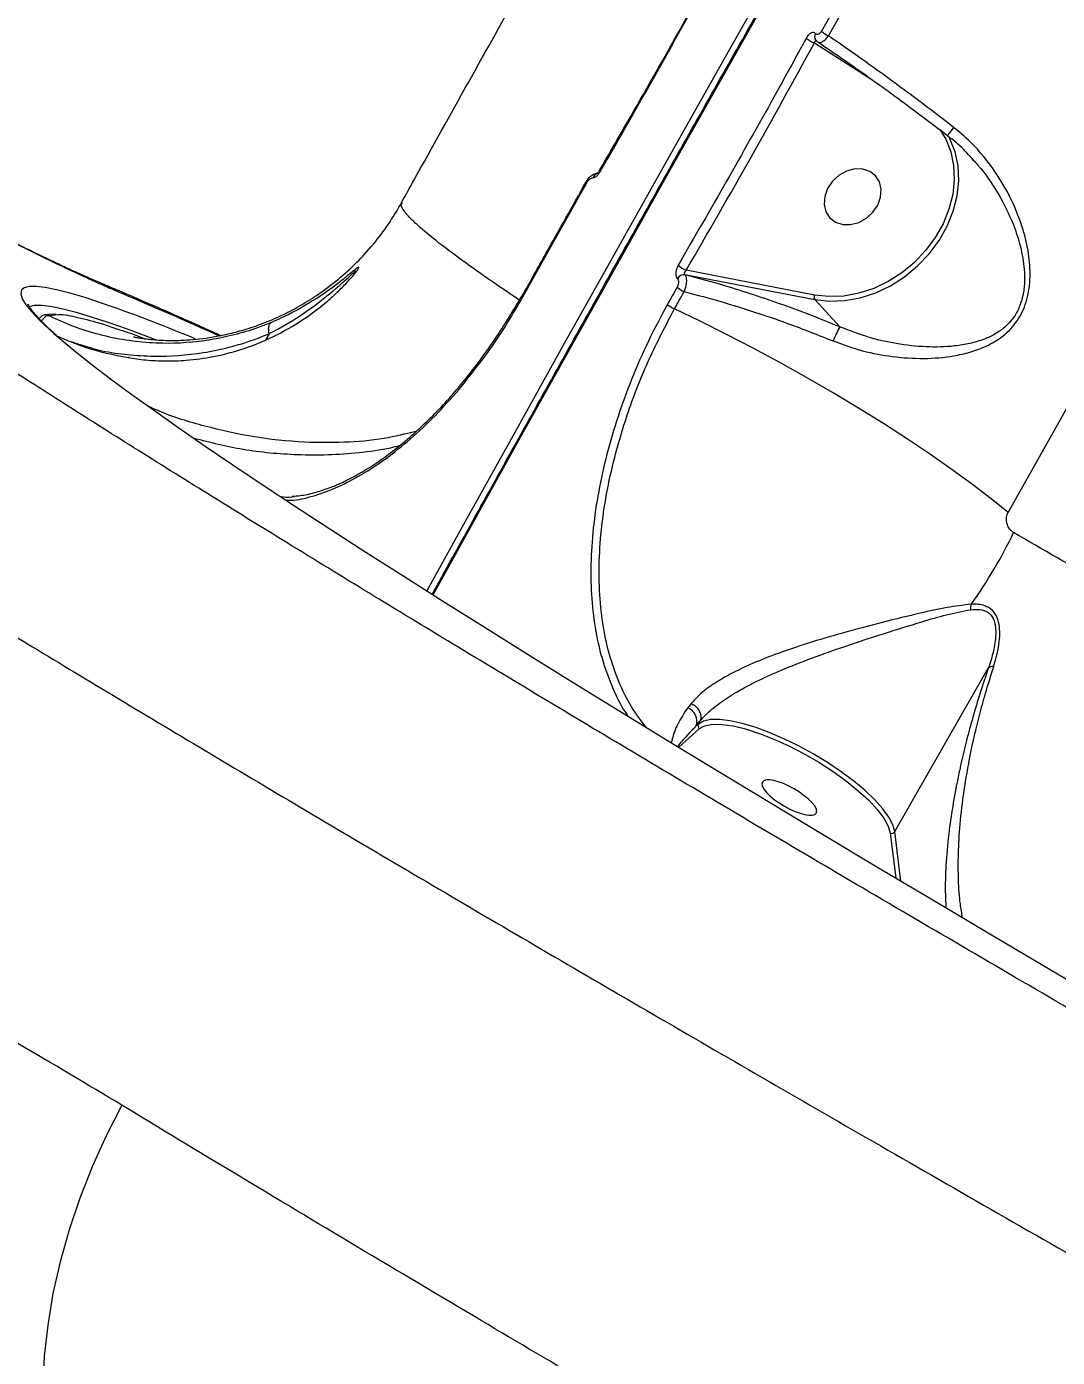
# Model space of a CAD drawing. Header units: millimetres. Extents: x -6028 to 5958, y -6064 to 4137.
# Drawn here: x 1345.4 to 1494.8, y -1799.5 to -1606.7 of the extents above; entities that cross this region are included whole.
import ezdxf

# ---------------------------------------------------------------- set-up
doc = ezdxf.new("R2010")
doc.units = ezdxf.units.MM
for name, color, linetype in [('DIKOM_ОБЪЕКТ', 7, 'Continuous'), ('DIKOM_РАЗМЕР_ЗОНА', 7, 'Continuous'), ('DIKOM_РАЗМЕР_ОБЪЕКТА', 7, 'Continuous')]:
    doc.layers.add(name, color=color, linetype=linetype)
doc.styles.add('style1', font='arial.ttf', dxfattribs={"width": 0.8})
doc.dimstyles.new('1-50', dxfattribs={"dimtxt": 300, "dimasz": 200, "dimexe": 100, "dimexo": 0, "dimgap": 100, "dimtad": 1, "dimtxsty": 'style1', "dimcen": 200, "dimclrd": 7, "dimclre": 7, "dimclrt": 7, "dimadec": 1, "dimazin": 2, "dimtfac": 1, "dimtmove": 0, "dimatfit": 2, "dimfxl": 0, "dimlwd": 25, "dimlwe": 18, "dimarcsym": 0})

# ---------------------------------------------------------------- blocks, each defined once
blk = doc.blocks.new('*D9')
at = {"layer": 'Defpoints', "color": 0, "transparency": 16777216}
for p in [(-6027.56, 1459.58), (4556.58, 1382.7), (4556.58, -5964.37)]:
    blk.add_point(p, dxfattribs=at)
at = {"layer": 'DIKOM_РАЗМЕР_ЗОНА', "color": 7, "lineweight": 18, "transparency": 16777216}
for p, q in [((-6027.56, 1459.58), (-6027.56, -6064.37)), ((4556.58, 1382.7), (4556.58, -6064.37))]:
    blk.add_line(p, q, dxfattribs=at)
at = {"layer": 'DIKOM_РАЗМЕР_ЗОНА', "color": 7, "lineweight": 25, "transparency": 16777216}
blk.add_line((-5827.56, -5964.37), (4356.58, -5964.37), dxfattribs=at)
at = {"layer": 'DIKOM_РАЗМЕР_ЗОНА', "color": 7, "transparency": 16777216}
for points in [[(-5827.56, -5931.03), (-5827.56, -5997.7), (-6027.56, -5964.37)], [(4356.58, -5931.03), (4356.58, -5997.7), (4556.58, -5964.37)]]:
    blk.add_solid(points, dxfattribs=at)
at = {"layer": 'DIKOM_РАЗМЕР_ЗОНА', "color": 7, "transparency": 16777216, "insert": (157.08, -5711.2), "char_height": 300, "attachment_point": 5, "style": 'style1'}
blk.add_mtext('10600', dxfattribs=at)
blk = doc.blocks.new('*D11')
at = {"layer": 'Defpoints', "color": 0, "transparency": 16777216}
for p in [(259.43, 2965.58), (1920.55, -3002.33), (4022.59, -3002.33)]:
    blk.add_point(p, dxfattribs=at)
at = {"layer": 'DIKOM_РАЗМЕР_ОБЪЕКТА', "color": 7, "lineweight": 18, "transparency": 16777216}
for p, q in [((259.43, 2965.58), (4122.59, 2965.58)), ((1920.55, -3002.33), (4122.59, -3002.33))]:
    blk.add_line(p, q, dxfattribs=at)
at = {"layer": 'DIKOM_РАЗМЕР_ОБЪЕКТА', "color": 7, "lineweight": 25, "transparency": 16777216}
blk.add_line((4022.59, 2765.58), (4022.59, -2802.33), dxfattribs=at)
at = {"layer": 'DIKOM_РАЗМЕР_ОБЪЕКТА', "color": 7, "transparency": 16777216}
for points in [[(3989.25, 2765.58), (4055.92, 2765.58), (4022.59, 2965.58)], [(3989.25, -2802.33), (4055.92, -2802.33), (4022.59, -3002.33)]]:
    blk.add_solid(points, dxfattribs=at)
at = {"layer": 'DIKOM_РАЗМЕР_ОБЪЕКТА', "color": 7, "transparency": 16777216, "insert": (3769.41, -24.42), "char_height": 300, "attachment_point": 5, "rotation": 90, "style": 'style1'}
blk.add_mtext('6000', dxfattribs=at)
blk = doc.blocks.new('*D12')
at = {"layer": 'Defpoints', "color": 0, "transparency": 16777216}
for p in [(3056.58, 1987.9), (-4027.97, 676.5), (3056.58, -3714.77)]:
    blk.add_point(p, dxfattribs=at)
at = {"layer": 'DIKOM_РАЗМЕР_ОБЪЕКТА', "color": 7, "lineweight": 18, "transparency": 16777216}
for p, q in [((3056.58, 1987.9), (3056.58, -3814.77)), ((-4027.97, 676.5), (-4027.97, -3814.77))]:
    blk.add_line(p, q, dxfattribs=at)
at = {"layer": 'DIKOM_РАЗМЕР_ОБЪЕКТА', "color": 7, "lineweight": 25, "transparency": 16777216}
blk.add_line((-3827.97, -3714.77), (2856.58, -3714.77), dxfattribs=at)
at = {"layer": 'DIKOM_РАЗМЕР_ОБЪЕКТА', "color": 7, "transparency": 16777216}
for points in [[(-3827.97, -3681.44), (-3827.97, -3748.11), (-4027.97, -3714.77)], [(2856.58, -3681.44), (2856.58, -3748.11), (3056.58, -3714.77)]]:
    blk.add_solid(points, dxfattribs=at)
at = {"layer": 'DIKOM_РАЗМЕР_ОБЪЕКТА', "color": 7, "transparency": 16777216, "insert": (20, -3461.6), "char_height": 300, "attachment_point": 5, "style": 'style1'}
blk.add_mtext('7100', dxfattribs=at)

msp = doc.modelspace()

# ---------------------------------------------------------------- linework, layer by layer
at = {"layer": 'DIKOM_ОБЪЕКТ', "color": 7, "linetype": 'Continuous', "lineweight": 15}
for p, q in [((1459.756, -1607.743), (1459.745, -1607.731)), ((1459.58, -1609.075), (1468.052, -1614.464)), ((1459.808, -1608.704), (1459.792, -1608.688)), ((1478.893, -1622.504), (1478.879, -1622.512)), ((1482.288, -1625.697), (1482.603, -1626.038)), ((1428.427, -1627.622), (1428.429, -1627.618)), ((1399.891, -1632.243), (1399.898, -1632.235)), ((1459.618, -1645.596), (1441.003, -1642.012)), ((1439.732, -1643.215), (1439.743, -1643.227)), ((1440.836, -1642.633), (1459.641, -1646.253)), ((1440.848, -1642.645), (1440.836, -1642.633)), ((1463.271, -1650.203), (1459.641, -1646.253)), ((1348.608, -1648.555), (1350.041, -1648.432)), ((1361.254, -1651.395), (1362.552, -1651.916)), ((1380.565, -1651.199), (1380.107, -1652.031)), ((1360.246, -1654.542), (1360.283, -1654.548)), ((1471.249, -1723.327), (1484.784, -1699.658)), ((1441.741, -1704.759), (1441.223, -1705.405)), ((1442.454, -1708.014), (1442.992, -1707.347)), ((1442.769, -1707.736), (1442.454, -1708.014)), ((1442.769, -1707.736), (1442.992, -1707.347)), ((1442.992, -1707.347), (1442.993, -1707.343)), ((1439.921, -1711.091), (1442.956, -1708.41)), ((1442.956, -1708.41), (1443.45, -1708.101)), ((1470.283, -1722.538), (1470.572, -1723.528)), ((1472.127, -1730.492), (1471.249, -1723.327)), ((1470.572, -1723.528), (1471.371, -1730.041))]:
    msp.add_line(p, q, dxfattribs=at)
at = {"layer": 'DIKOM_ОБЪЕКТ', "color": 7, "linetype": 'Continuous', "lineweight": 15, "flags": 128}
for points in [[(1540.174, -1449.865), (1533.751, -1460.638), (1527.247, -1471.597), (1520.668, -1482.734), (1514.017, -1494.041), (1507.3, -1505.511), (1500.519, -1517.137), (1493.68, -1528.91), (1486.788, -1540.824), (1479.846, -1552.871), (1472.86, -1565.041), (1465.833, -1577.329), (1458.771, -1589.725), (1451.678, -1602.221), (1444.559, -1614.809), (1437.418, -1627.482), (1430.261, -1640.229), (1423.091, -1653.045), (1415.913, -1665.919), (1408.733, -1678.843), (1403.412, -1688.452)], [(1404.344, -1689.042), (1409.621, -1679.513), (1416.78, -1666.628), (1423.935, -1653.792), (1431.084, -1641.015), (1438.22, -1628.306), (1445.339, -1615.672), (1452.437, -1603.121), (1459.508, -1590.663), (1466.549, -1578.304), (1473.554, -1566.054), (1480.52, -1553.919), (1487.441, -1541.909), (1494.313, -1530.031), (1501.131, -1518.293), (1507.891, -1506.702), (1514.588, -1495.267), (1521.219, -1483.994), (1527.779, -1472.891), (1534.263, -1461.965), (1540.667, -1451.223)], [(1487.647, -1677.115), (1494.362, -1665.157), (1501.061, -1653.269), (1507.74, -1641.461), (1514.394, -1629.738), (1521.02, -1618.108), (1527.613, -1606.58), (1534.168, -1595.16), (1540.681, -1583.856), (1547.149, -1572.675), (1553.567, -1561.624), (1559.931, -1550.711)], [(1491.275, -1553.751), (1487.485, -1560.328), (1483.682, -1566.943), (1479.865, -1573.596), (1476.036, -1580.284), (1472.196, -1587.007), (1468.344, -1593.763), (1464.483, -1600.551), (1460.613, -1607.369)], [(1461.619, -1608.037), (1465.487, -1601.224), (1469.345, -1594.441), (1473.194, -1587.69), (1477.031, -1580.971), (1480.858, -1574.288), (1484.671, -1567.64), (1488.472, -1561.029), (1492.259, -1554.457)], [(1459.808, -1608.704), (1459.825, -1608.721), (1459.933, -1608.807)], [(1477.775, -1621.596), (1478.618, -1623.005), (1479.343, -1624.84), (1479.758, -1626.817), (1479.853, -1628.894), (1479.625, -1631.025), (1479.081, -1633.163), (1478.232, -1635.262), (1477.097, -1637.276), (1475.699, -1639.16), (1474.071, -1640.873), (1472.247, -1642.379), (1470.268, -1643.643), (1468.176, -1644.638), (1466.018, -1645.344), (1463.841, -1645.743), (1461.692, -1645.827), (1459.618, -1645.596)], [(1459.641, -1646.253), (1461.78, -1646.493), (1463.996, -1646.405), (1466.242, -1645.994), (1468.467, -1645.266), (1470.624, -1644.24), (1472.665, -1642.936), (1474.546, -1641.384), (1476.225, -1639.616), (1477.666, -1637.674), (1478.837, -1635.597), (1479.713, -1633.433), (1480.274, -1631.228), (1480.508, -1629.03), (1480.41, -1626.888), (1479.983, -1624.849), (1479.235, -1622.956), (1479.096, -1622.689)], [(1461.503, -1630.161), (1461.09, -1631.306), (1461.006, -1632.455), (1461.255, -1633.516), (1461.819, -1634.401), (1462.652, -1635.041), (1463.686, -1635.382), (1464.838, -1635.397), (1466.014, -1635.086), (1467.118, -1634.472), (1468.062, -1633.606), (1468.769, -1632.559), (1469.182, -1631.414), (1469.267, -1630.265), (1469.017, -1629.204), (1468.453, -1628.319), (1467.62, -1627.679), (1466.586, -1627.338), (1465.434, -1627.323), (1464.259, -1627.635), (1463.154, -1628.248), (1462.21, -1629.114), (1461.503, -1630.161)], [(1417.296, -1645.935), (1418.453, -1643.865), (1419.61, -1641.796), (1420.766, -1639.729), (1421.922, -1637.663), (1423.078, -1635.599), (1424.234, -1633.537), (1425.389, -1631.477), (1426.544, -1629.418)], [(1357.827, -1647.282), (1356.448, -1646.804), (1353.913, -1645.973), (1351.679, -1645.311), (1349.748, -1644.818), (1348.121, -1644.495), (1346.8, -1644.343), (1345.786, -1644.361), (1345.079, -1644.549), (1344.68, -1644.907)], [(1355.831, -1643.694), (1355.934, -1643.737), (1358.696, -1645.106)], [(1344.68, -1644.907), (1344.59, -1645.435), (1344.809, -1646.133), (1345.336, -1646.999), (1346.17, -1648.034), (1347.313, -1649.236), (1348.761, -1650.604), (1349.382, -1651.159)], [(1439.694, -1644.458), (1439.519, -1644.771), (1439.344, -1645.083), (1439.169, -1645.396), (1438.993, -1645.709), (1438.818, -1646.021), (1438.643, -1646.334), (1438.467, -1646.647), (1438.292, -1646.96)], [(1439.314, -1647.599), (1439.489, -1647.286), (1439.665, -1646.974), (1439.84, -1646.661), (1440.015, -1646.349), (1440.19, -1646.036), (1440.365, -1645.724), (1440.541, -1645.412), (1440.716, -1645.099)], [(1345.744, -1647.335), (1345.865, -1647.265), (1346.569, -1647.078), (1347.578, -1647.061), (1348.893, -1647.212), (1350.512, -1647.534), (1352.434, -1648.024), (1354.658, -1648.683), (1357.181, -1649.51), (1360.001, -1650.505), (1363.116, -1651.666), (1364.077, -1652.035)], [(1487.647, -1677.115), (1485.196, -1675.127), (1482.492, -1673.053), (1479.554, -1670.909), (1476.406, -1668.711), (1473.073, -1666.478), (1469.58, -1664.225), (1465.955, -1661.971), (1462.225, -1659.734), (1458.42, -1657.53), (1454.57, -1655.377), (1450.705, -1653.291), (1446.853, -1651.289), (1443.047, -1649.387), (1439.314, -1647.599)], [(1349.382, -1651.159), (1350.515, -1652.137), (1352.572, -1653.834), (1354.931, -1655.694), (1357.591, -1657.714), (1360.548, -1659.894), (1363.8, -1662.231), (1367.345, -1664.724), (1371.18, -1667.369), (1375.302, -1670.167), (1379.706, -1673.113), (1384.39, -1676.205), (1389.349, -1679.442), (1394.58, -1682.819), (1400.078, -1686.335), (1405.838, -1689.986), (1411.856, -1693.77), (1418.127, -1697.683), (1424.645, -1701.722), (1431.406, -1705.884), (1438.403, -1710.165), (1445.63, -1714.562), (1453.083, -1719.07), (1460.753, -1723.687), (1468.636, -1728.408), (1476.725, -1733.23), (1485.012, -1738.149), (1493.491, -1743.159), (1502.155, -1748.258)], [(1471.249, -1723.327), (1470.969, -1722.348), (1470.38, -1721.24), (1469.495, -1720.025), (1468.333, -1718.731), (1466.92, -1717.386), (1465.285, -1716.018), (1463.465, -1714.658), (1461.499, -1713.334), (1459.43, -1712.077), (1457.301, -1710.912), (1455.161, -1709.865), (1453.055, -1708.959), (1451.028, -1708.213), (1449.125, -1707.644), (1447.387, -1707.265), (1445.852, -1707.082), (1444.553, -1707.101), (1443.518, -1707.32), (1442.769, -1707.736)], [(1443.45, -1708.101), (1443.73, -1707.99), (1444.813, -1707.783), (1446.178, -1707.792), (1447.793, -1708.019), (1449.617, -1708.457), (1451.608, -1709.096), (1453.716, -1709.92), (1455.892, -1710.91), (1458.083, -1712.041), (1460.235, -1713.287), (1462.296, -1714.617), (1464.218, -1715.999), (1465.953, -1717.399), (1467.459, -1718.785), (1468.701, -1720.122), (1469.648, -1721.378), (1470.276, -1722.522), (1470.283, -1722.538)], [(1359.251, -1762.965), (1356.981, -1767.381), (1354.94, -1771.879), (1353.138, -1776.438), (1351.584, -1781.033), (1350.286, -1785.642), (1349.251, -1790.241), (1348.485, -1794.808), (1347.99, -1799.318), (1347.769, -1803.75), (1347.824, -1808.08), (1348.155, -1812.288), (1348.759, -1816.351), (1349.633, -1820.249), (1350.774, -1823.962), (1352.175, -1827.472), (1353.829, -1830.762), (1355.728, -1833.813), (1357.862, -1836.611), (1360.221, -1839.141), (1362.792, -1841.391), (1365.563, -1843.35), (1366.179, -1843.73)]]:
    msp.add_lwpolyline(points, dxfattribs=at)
at = {"layer": 'DIKOM_ОБЪЕКТ', "color": 7, "linetype": 'Continuous', "lineweight": 15}
for centre, radius, start, end in [((1460.411, -1608.176), 0.801, 146.24393, 221.17586), ((1460.425, -1608.189), 0.804, 146.33507, 219.85088), ((1462.818, -1605.137), 3.138, 225.35059, 247.53995), ((1460.799, -1605.717), 3.572, 227.99589, 250.03779), ((1492.294, -1631.349), 16.064, 141.272, 146.62592), ((1428.404, -1628.802), 0.898, 105.2872, 165.77016), ((1428.61, -1627.636), 0.183, 175.43551, 234.00559), ((1426.631, -1629.276), 0.166, 177.13902, 238.63191), ((1442.497, -1638.389), 3.919, 227.49637, 247.59051), ((1440.719, -1643.75), 1.123, 83.99792, 151.55051), ((1440.73, -1643.762), 1.123, 83.98716, 151.56451), ((1417.375, -1645.788), 0.167, 183.85591, 241.88377), ((1442.535, -1641.066), 4.425, 230.05627, 245.71898), ((1460.262, -1645.902), 0.713, 154.53685, 209.51416), ((1269.304, -1894.398), 262.493, 67.47907, 70.29119), ((1441.191, -1643.458), 4.547, 230.37606, 245.61318), ((1348.186, -1649.46), 0.998, 65.03592, 108.97385), ((1474.852, -1656.907), 13.382, 149.93357, 159.6205), ((1408.3, -1659.191), 0.269, 141.02904, 207.46487), ((1427.33, -1650.785), 67.75, 324.22713, 334.45022), ((1485.071, -1691.184), 2.884, 164.02549, 179.90973), ((1440.52, -1707.332), 2.051, 340.58347, 69.93749), ((1443.216, -1707.975), 0.507, 151.82219, 239.14552), ((1470.8, -1723.056), 0.524, 244.23496, 328.85932)]:
    msp.add_arc(centre, radius, start, end, dxfattribs=at)
at = {"layer": 'DIKOM_ОБЪЕКТ', "color": 7, "linetype": 'Continuous', "lineweight": 15, "extrusion": (0, 0, -1)}
msp.add_ellipse((1455.951, -1718.391), major_axis=(-3.903, 2.24), ratio=0.3179588, dxfattribs=at)
at = {"layer": 'DIKOM_ОБЪЕКТ', "color": 7, "linetype": 'Continuous', "lineweight": 15}
for points, knots in [([(1404.21, -1688.943), (1404.522, -1688.38), (1407.009, -1683.876), (1411.678, -1675.461), (1418.212, -1663.707), (1424.743, -1651.999), (1431.268, -1640.34), (1437.783, -1628.738), (1444.283, -1617.198), (1450.767, -1605.726), (1457.229, -1594.329), (1463.667, -1583.014), (1470.077, -1571.786), (1476.456, -1560.651), (1482.799, -1549.616), (1489.105, -1538.686), (1495.369, -1527.868), (1501.587, -1517.167), (1507.757, -1506.589), (1513.875, -1496.14), (1519.938, -1485.826), (1525.943, -1475.651), (1531.884, -1465.625), (1536.789, -1457.381), (1539.703, -1452.503), (1540.677, -1450.871)], [0, 0, 0, 0, 0.0066056, 0.0528047, 0.09900329, 0.14520194, 0.1914008, 0.23759951, 0.28379866, 0.32999735, 0.37619662, 0.42239586, 0.46859516, 0.51479453, 0.56099398, 0.60719351, 0.6533932, 0.69959331, 0.74579331, 0.7919936, 0.83819403, 0.88439479, 0.93059599, 0.9767973, 1, 1, 1, 1]), ([(1399.772, -1632.177), (1400.381, -1631.079), (1403.606, -1625.273), (1409.446, -1614.796), (1417.29, -1600.753), (1425.128, -1586.761), (1432.959, -1572.821), (1440.779, -1558.938), (1448.587, -1545.116), (1456.378, -1531.366), (1462.829, -1520.007), (1466.673, -1513.264), (1467.934, -1511.051)], [0, 0, 0, 0, 0.0266923, 0.1412329, 0.2557963, 0.3703872, 0.4850091, 0.5996682, 0.7143672, 0.8291111, 0.9439055, 1, 1, 1, 1]), ([(1428.403, -1627.607), (1430.865, -1623.355), (1436.563, -1613.514), (1442.778, -1602.426), (1446.475, -1595.572), (1447.119, -1594.378)], [0, 0, 0, 0, 0.3858447, 0.8929936, 1, 1, 1, 1]), ([(1428.502, -1627.784), (1428.829, -1627.22), (1430.466, -1624.399), (1436.817, -1613.368), (1442.644, -1602.823), (1447.213, -1594.556)], [0, 0, 0, 0, 0.051224, 0.2561279, 1, 1, 1, 1]), ([(1459.745, -1607.731), (1459.697, -1607.69), (1459.575, -1607.584), (1459.317, -1607.549), (1458.995, -1607.672), (1458.671, -1607.95), (1458.496, -1608.231), (1458.409, -1608.371)], [0, 0, 0, 0, 0.13428829, 0.34696295, 0.56325988, 0.78172244, 1, 1, 1, 1]), ([(1460.613, -1607.369), (1460.612, -1607.371), (1460.559, -1607.464), (1460.438, -1607.632), (1460.259, -1607.78), (1460.078, -1607.857), (1459.904, -1607.862), (1459.804, -1607.782), (1459.756, -1607.743)], [0, 0, 0, 0, 0.0043158, 0.2198141, 0.4355412, 0.5682343, 0.7938246, 1, 1, 1, 1]), ([(1458.409, -1608.371), (1458.098, -1608.942), (1456.544, -1611.796), (1450.491, -1622.817), (1444.519, -1633.178), (1439.849, -1641.278)], [0, 0, 0, 0, 0.05170849, 0.25855271, 1, 1, 1, 1]), ([(1441.003, -1642.012), (1444.167, -1636.55), (1450.497, -1625.625), (1456.552, -1614.592), (1459.58, -1609.075)], [0, 0, 0, 0, 0.4999197, 1, 1, 1, 1]), ([(1459.58, -1609.075), (1459.594, -1609.019), (1459.623, -1608.909), (1459.696, -1608.793), (1459.78, -1608.738), (1459.847, -1608.738), (1459.88, -1608.763), (1459.885, -1608.767)], [0, 0, 0, 0, 0.2548025, 0.50158181, 0.73573477, 0.95913607, 1, 1, 1, 1]), ([(1459.933, -1608.807), (1460.014, -1608.873), (1460.183, -1609.012), (1460.508, -1608.986), (1460.863, -1608.826), (1461.236, -1608.541), (1461.491, -1608.205), (1461.619, -1608.037)], [0, 0, 0, 0, 0.2044261, 0.4300944, 0.5634158, 0.7802816, 1, 1, 1, 1]), ([(1459.933, -1608.807), (1461.518, -1609.889), (1464.22, -1611.735), (1468.168, -1614.538), (1471.7, -1617.099), (1475.289, -1619.758), (1477.691, -1621.588), (1478.893, -1622.504)], [0, 0, 0, 0, 0.2590568, 0.4416246, 0.6241955, 0.812099, 1, 1, 1, 1]), ([(1479.762, -1621.299), (1478.643, -1620.438), (1476.405, -1618.716), (1472.998, -1616.163), (1469.578, -1613.65), (1466.264, -1611.271), (1463.615, -1609.411), (1462.117, -1608.379), (1461.619, -1608.037)], [0, 0, 0, 0, 0.1827944, 0.3655931, 0.5537449, 0.7419008, 0.9141843, 1, 1, 1, 1]), ([(1462.308, -1652.247), (1463.724, -1652.76), (1466.557, -1653.786), (1470.99, -1654.59), (1475.431, -1654.882), (1479.174, -1654.573), (1482.142, -1653.915), (1484.23, -1653.16), (1486.044, -1652.189), (1487.815, -1650.846), (1489.491, -1648.789), (1490.477, -1646.216), (1490.836, -1643.838), (1490.871, -1641.274), (1490.456, -1638.24), (1489.313, -1634.294), (1487.365, -1630.019), (1484.788, -1626.233), (1482.203, -1623.335), (1480.576, -1621.977), (1479.762, -1621.299)], [0, 0, 0, 0, 0.07277579, 0.14562387, 0.22208446, 0.29851527, 0.34092637, 0.38329232, 0.41648265, 0.44961035, 0.49864266, 0.54778959, 0.58084585, 0.61396453, 0.67108184, 0.7283178, 0.81320413, 0.89807684, 0.9490472, 1, 1, 1, 1]), ([(1482.605, -1626.037), (1482.307, -1625.689), (1481.373, -1624.6), (1480.113, -1623.421), (1479.091, -1622.692), (1478.867, -1622.531)], [0, 0, 0, 0, 0.2679846, 0.8390322, 1, 1, 1, 1]), ([(1317.879, -1624.735), (1318.811, -1625.228), (1321.097, -1626.439), (1324.613, -1628.283), (1328.418, -1630.265), (1332.063, -1632.146), (1335.529, -1633.919), (1338.793, -1635.571), (1341.833, -1637.091), (1344.644, -1638.479), (1347.226, -1639.734), (1349.569, -1640.854), (1351.652, -1641.829), (1353.439, -1642.645), (1354.852, -1643.271), (1355.534, -1643.561), (1355.834, -1643.689)], [0, 0, 0, 0, 0.0532318, 0.1306327, 0.2078561, 0.2847439, 0.3611321, 0.436863, 0.5117799, 0.5856084, 0.6592923, 0.7326242, 0.8052068, 0.8764908, 0.9457388, 1, 1, 1, 1]), ([(1318.319, -1625.005), (1320.119, -1625.956), (1323.719, -1627.857), (1328.924, -1630.57), (1333.942, -1633.158), (1338.672, -1635.563), (1343.041, -1637.753), (1347.072, -1639.738), (1350.765, -1641.517), (1353.924, -1642.996), (1356.592, -1644.205), (1357.994, -1644.805), (1358.696, -1645.106)], [0, 0, 0, 0, 0.101028, 0.2020577, 0.3060207, 0.409983, 0.5110129, 0.6120442, 0.7160082, 0.8199732, 0.9097409, 1, 1, 1, 1]), ([(1482.603, -1626.038), (1482.83, -1626.279), (1484.206, -1627.741), (1486.28, -1630.839), (1488.289, -1634.829), (1489.507, -1638.562), (1490.016, -1641.378), (1490.076, -1643.781), (1489.823, -1645.959), (1488.962, -1648.327), (1487.414, -1650.146), (1485.773, -1651.282), (1484.073, -1652.077), (1482.104, -1652.656), (1479.304, -1653.107), (1475.758, -1653.192), (1471.563, -1652.724), (1467.345, -1651.79), (1464.639, -1650.736), (1463.271, -1650.203)], [0, 0, 0, 0, 0.0184622, 0.1118789, 0.2077397, 0.2697396, 0.3329441, 0.3675832, 0.4030776, 0.4537927, 0.5044332, 0.5391165, 0.5748093, 0.6207639, 0.6673926, 0.751524, 0.8374983, 0.9178236, 1, 1, 1, 1]), ([(2142.301, -2080.293), (2143.248, -2081.201), (2145.144, -2083.018), (2146.564, -2084.9), (2147.096, -2086.229), (2146.842, -2087.057), (2145.854, -2087.48), (2144.102, -2087.49), (2141.555, -2087.067), (2138.201, -2086.204), (2134.073, -2084.907), (2129.227, -2083.196), (2123.693, -2081.085), (2117.505, -2078.595), (2110.626, -2075.709), (2102.991, -2072.401), (2094.585, -2068.659), (2085.402, -2064.478), (2075.544, -2059.905), (2065.135, -2054.996), (2054.209, -2049.772), (2042.809, -2044.255), (2030.848, -2038.403), (2018.228, -2032.168), (2004.945, -2025.547), (1991.006, -2018.54), (1976.568, -2011.226), (1961.791, -2003.687), (1946.709, -1995.941), (1931.36, -1988.01), (1915.639, -1979.84), (1899.423, -1971.367), (1882.719, -1962.592), (1865.548, -1953.524), (1848.103, -1944.267), (1829.699, -1934.454), (1810.332, -1924.075), (1790.017, -1913.134), (1769.383, -1901.966), (1748.474, -1890.593), (1727.338, -1879.041), (1707.26, -1868.013), (1688.286, -1857.545), (1670.438, -1847.658), (1652.669, -1837.775), (1634.843, -1827.819), (1616.992, -1817.806), (1599.146, -1807.754), (1581.514, -1797.778), (1564.296, -1787.992), (1547.513, -1778.409), (1531.176, -1769.039), (1515.158, -1759.806), (1499.338, -1750.644), (1483.756, -1741.571), (1468.445, -1732.607), (1453.585, -1723.855), (1439.336, -1715.411), (1425.708, -1707.283), (1412.702, -1699.472), (1400.219, -1691.919), (1388.168, -1684.571), (1376.591, -1677.448), (1365.522, -1670.57), (1355.092, -1664.019), (1345.418, -1657.868), (1336.498, -1652.118), (1328.317, -1646.763), (1320.81, -1641.76), (1313.907, -1637.065), (1307.721, -1632.739), (1303.406, -1629.655), (1301.42, -1628.159), (1301.007, -1627.848)], [0, 0, 0, 0, 0.0167041, 0.033448, 0.0472268, 0.0610172, 0.0748073, 0.0885855, 0.1027641, 0.1169558, 0.1311477, 0.1453265, 0.1591061, 0.1728976, 0.1866891, 0.2004686, 0.2146497, 0.2288439, 0.2430381, 0.2572193, 0.2709768, 0.2847464, 0.2985158, 0.3122735, 0.3264292, 0.3405979, 0.3547665, 0.3689223, 0.3827035, 0.3964967, 0.4102899, 0.4240712, 0.4382529, 0.4524475, 0.466642, 0.4808237, 0.4967434, 0.5126724, 0.5285921, 0.5448556, 0.5611289, 0.5773923, 0.5911545, 0.6049287, 0.6187029, 0.6324652, 0.6466273, 0.6608025, 0.6749777, 0.68914, 0.7029021, 0.7166759, 0.7304499, 0.7442119, 0.7583725, 0.7725462, 0.7867198, 0.8008805, 0.8146604, 0.8284523, 0.8422441, 0.8560241, 0.8702042, 0.8843972, 0.8985903, 0.9127703, 0.9265483, 0.9403383, 0.9541283, 0.9679064, 0.982086, 0.9962785, 1, 1, 1, 1]), ([(1426.469, -1629.273), (1426.498, -1629.219), (1426.667, -1628.898), (1427.068, -1628.426), (1427.659, -1628.042), (1428.134, -1627.881), (1428.364, -1627.929), (1428.394, -1627.936)], [0, 0, 0, 0, 0.0675856, 0.4082985, 0.7086795, 0.962071, 1, 1, 1, 1]), ([(1426.544, -1629.418), (1426.632, -1629.278), (1426.809, -1628.998), (1427.125, -1628.712), (1427.371, -1628.593), (1427.499, -1628.584), (1427.534, -1628.581)], [0, 0, 0, 0, 0.2968547, 0.5940296, 0.8895045, 1, 1, 1, 1]), ([(1427.534, -1628.581), (1427.56, -1628.58), (1427.679, -1628.574), (1427.915, -1628.471), (1428.232, -1628.197), (1428.412, -1627.922), (1428.502, -1627.784)], [0, 0, 0, 0, 0.08556654, 0.38934999, 0.69477977, 1, 1, 1, 1]), ([(1428.161, -1627.947), (1428.162, -1627.947), (1428.163, -1627.947), (1428.232, -1627.89), (1428.325, -1627.783), (1428.394, -1627.674), (1428.43, -1627.616)], [0, 0, 0, 0, 0.1922809, 0.4433327, 0.7079223, 1, 1, 1, 1]), ([(1417.208, -1645.799), (1418.369, -1643.722), (1421.457, -1638.198), (1424.54, -1632.7), (1426.464, -1629.268)], [0, 0, 0, 0, 0.3758612, 1, 1, 1, 1]), ([(1360.902, -1651.633), (1360.922, -1651.638), (1360.962, -1651.648), (1361.32, -1651.724), (1361.868, -1651.821), (1362.672, -1651.94), (1363.685, -1652.051), (1364.873, -1652.136), (1366.24, -1652.178), (1367.784, -1652.158), (1369.507, -1652.055), (1371.41, -1651.844), (1373.488, -1651.497), (1375.733, -1650.985), (1378.123, -1650.277), (1380.631, -1649.344), (1383.219, -1648.165), (1385.835, -1646.725), (1388.427, -1645.021), (1391.034, -1642.987), (1393.586, -1640.615), (1395.993, -1637.908), (1398.098, -1635.099), (1399.251, -1633.116), (1399.798, -1632.175)], [0, 0, 0, 0, 0.0681735, 0.1324221, 0.1856739, 0.240736, 0.2897397, 0.3353558, 0.3782695, 0.4191581, 0.4586704, 0.497411, 0.5359222, 0.5745206, 0.6135616, 0.653276, 0.6937364, 0.734876, 0.7765544, 0.8186126, 0.8655337, 0.9122137, 0.958351, 1, 1, 1, 1]), ([(1416.82, -1646.305), (1416.273, -1645.942), (1413.918, -1644.377), (1410.535, -1642.018), (1406.649, -1639.207), (1403.614, -1636.834), (1401.374, -1634.871), (1400.072, -1633.409), (1399.549, -1632.516), (1399.815, -1632.304), (1399.891, -1632.243)], [0, 0, 0, 0, 0.0439436, 0.1893118, 0.3345063, 0.4856545, 0.6369995, 0.7883441, 0.9394917, 1, 1, 1, 1]), ([(1360.129, -1654.664), (1360.98, -1654.786), (1362.752, -1655.042), (1365.602, -1655.176), (1368.907, -1655.067), (1372.563, -1654.567), (1376.837, -1653.473), (1381.251, -1651.697), (1385.484, -1649.255), (1388.541, -1646.93), (1390.662, -1645.003), (1392.068, -1643.565), (1393.023, -1642.467), (1393.247, -1642.132), (1393.283, -1642.079)], [0, 0, 0, 0, 0.0626129, 0.1304831, 0.2000943, 0.2945643, 0.3919895, 0.5230167, 0.6578913, 0.7853437, 0.8506394, 0.915856, 0.9865504, 1, 1, 1, 1]), ([(1380.568, -1651.188), (1380.569, -1651.187), (1381, -1650.972), (1383.04, -1649.894), (1386.469, -1647.74), (1389.59, -1645.247), (1391.546, -1643.505), (1392.544, -1642.584), (1393.134, -1642.075), (1393.216, -1642.087), (1393.165, -1642.192), (1393.158, -1642.207)], [0, 0, 0, 0, 0.0002669, 0.073088, 0.3522762, 0.6375653, 0.7390797, 0.8424645, 0.9275266, 0.9901567, 1, 1, 1, 1]), ([(1393.03, -1641.916), (1393.001, -1641.936), (1392.774, -1642.098), (1391.953, -1642.796), (1390.099, -1644.274), (1386.934, -1646.533), (1383.474, -1648.433), (1381.329, -1649.36), (1380.894, -1649.548)], [0, 0, 0, 0, 0.01777462, 0.13929434, 0.26410357, 0.58547043, 0.91593711, 1, 1, 1, 1]), ([(1393.283, -1642.079), (1393.388, -1641.934), (1393.646, -1641.577), (1393.584, -1641.489), (1393.208, -1641.778), (1393.03, -1641.916)], [0, 0, 0, 0, 0.2649066, 0.6515428, 1, 1, 1, 1]), ([(1393.071, -1642.328), (1393.099, -1642.291), (1393.157, -1642.217), (1393.185, -1642.159), (1393.141, -1642.24), (1393.13, -1642.262)], [0, 0, 0, 0, 0.4270606, 0.8512263, 1, 1, 1, 1]), ([(1439.849, -1641.278), (1439.771, -1641.432), (1439.614, -1641.738), (1439.498, -1642.242), (1439.492, -1642.7), (1439.583, -1643.031), (1439.69, -1643.164), (1439.732, -1643.215)], [0, 0, 0, 0, 0.2182276, 0.4367756, 0.6529929, 0.8657723, 1, 1, 1, 1]), ([(1440.836, -1642.633), (1440.821, -1642.616), (1440.781, -1642.571), (1440.76, -1642.46), (1440.792, -1642.312), (1440.874, -1642.153), (1440.959, -1642.059), (1441.003, -1642.012)], [0, 0, 0, 0, 0.1277439, 0.3308632, 0.543826, 0.7682478, 1, 1, 1, 1]), ([(1263.506, -1643.996), (1264.744, -1644.861), (1267.843, -1647.027), (1273.727, -1650.995), (1281.068, -1655.849), (1289.28, -1661.174), (1298.237, -1666.891), (1307.84, -1672.936), (1318.051, -1679.29), (1328.828, -1685.929), (1340.247, -1692.898), (1352.401, -1700.255), (1365.299, -1708.002), (1378.937, -1716.136), (1393.161, -1724.563), (1407.797, -1733.183), (1422.809, -1741.973), (1438.152, -1750.911), (1453.946, -1760.066), (1470.317, -1769.512), (1487.258, -1779.244), (1504.754, -1789.25), (1522.606, -1799.418), (1540.607, -1809.629), (1558.721, -1819.866), (1576.912, -1830.108), (1595.316, -1840.432), (1614.075, -1850.92), (1633.17, -1861.558), (1652.574, -1872.331), (1672.064, -1883.116), (1692.408, -1894.335), (1713.576, -1905.968), (1735.521, -1917.982), (1757.541, -1929.991), (1779.583, -1941.964), (1801.589, -1953.868), (1822.245, -1964.994), (1841.546, -1975.348), (1859.516, -1984.949), (1877.21, -1994.366), (1894.763, -2003.668), (1912.135, -2012.834), (1929.289, -2021.842), (1946.026, -2030.588), (1962.147, -2038.967), (1977.64, -2046.974), (1992.502, -2054.61), (2006.864, -2061.942), (2020.828, -2069.023), (2034.352, -2075.828), (2047.4, -2082.339), (2059.816, -2088.478), (2071.47, -2094.179), (2082.358, -2099.444), (2092.49, -2104.28), (2101.945, -2108.725), (2110.787, -2112.808), (2118.974, -2116.506), (2126.473, -2119.801), (2133.195, -2122.653), (2139.067, -2125.031), (2144.103, -2126.941), (2148.327, -2128.403), (2151.771, -2129.428), (2154.474, -2130.03), (2156.313, -2130.145), (2157.263, -2129.984), (2157.335, -2129.638), (2157.349, -2129.567)], [0, 0, 0, 0, 0.00980273, 0.02455056, 0.03972829, 0.05491996, 0.0701117, 0.08528934, 0.10003847, 0.11480043, 0.12956229, 0.14431153, 0.15948947, 0.17468152, 0.18987337, 0.2050515, 0.21978147, 0.23452433, 0.24926697, 0.26399703, 0.27915361, 0.29432422, 0.30949469, 0.32465137, 0.33938277, 0.3541268, 0.36887086, 0.38360215, 0.39876119, 0.41393431, 0.42910723, 0.44426628, 0.4613069, 0.47835749, 0.49539802, 0.51280666, 0.53022586, 0.54763445, 0.56238506, 0.5771484, 0.59191165, 0.60666225, 0.62184155, 0.63703477, 0.65222792, 0.66740724, 0.68213252, 0.69687048, 0.71160842, 0.72633371, 0.74148526, 0.75665069, 0.77181601, 0.78696759, 0.80171699, 0.81647924, 0.83124154, 0.84599092, 0.86117097, 0.87636495, 0.89155903, 0.90673916, 0.92148351, 0.9362407, 0.95099778, 0.96574199, 0.98091692, 0.9961057, 1, 1, 1, 1]), ([(1355.893, -1643.725), (1356.85, -1644.127), (1359.159, -1645.098), (1363.168, -1646.83), (1367.934, -1648.923), (1371.459, -1650.489), (1373.414, -1651.375), (1373.587, -1651.453)], [0, 0, 0, 0, 0.1781714, 0.4301971, 0.7029477, 0.9737872, 1, 1, 1, 1]), ([(1439.743, -1643.227), (1439.75, -1643.235), (1439.803, -1643.291), (1439.878, -1643.437), (1439.91, -1643.672), (1439.89, -1643.934), (1439.826, -1644.196), (1439.735, -1644.377), (1439.694, -1644.458)], [0, 0, 0, 0, 0.0340242, 0.2522833, 0.4705956, 0.5980152, 0.8193109, 1, 1, 1, 1]), ([(1440.716, -1645.099), (1440.784, -1644.933), (1440.937, -1644.561), (1441.049, -1644.036), (1441.094, -1643.513), (1441.055, -1643.051), (1440.942, -1642.767), (1440.859, -1642.66), (1440.848, -1642.645)], [0, 0, 0, 0, 0.1805198, 0.402902, 0.5309863, 0.7496167, 0.966412, 1, 1, 1, 1]), ([(1463.271, -1650.203), (1461.914, -1649.65), (1459.199, -1648.546), (1455.03, -1647), (1450.817, -1645.555), (1446.041, -1644.046), (1442.754, -1643.159), (1440.848, -1642.645)], [0, 0, 0, 0, 0.1825602, 0.3651246, 0.5530366, 0.7409482, 1, 1, 1, 1]), ([(1358.696, -1645.106), (1361.548, -1646.316), (1366.046, -1648.225), (1371.39, -1650.621), (1373.346, -1651.498)], [0, 0, 0, 0, 0.6339247, 1, 1, 1, 1]), ([(1408.024, -1658.963), (1408.157, -1658.812), (1409.077, -1657.759), (1410.729, -1655.611), (1412.963, -1652.529), (1415.087, -1649.252), (1416.479, -1646.98), (1417.127, -1645.783), (1417.141, -1645.758)], [0, 0, 0, 0, 0.0399136, 0.2773434, 0.5160208, 0.7554527, 0.9949808, 1, 1, 1, 1]), ([(1408.062, -1659.315), (1409.686, -1657.291), (1412.146, -1654.226), (1415.167, -1649.62), (1416.586, -1647.163), (1417.296, -1645.935)], [0, 0, 0, 0, 0.4927637, 0.7463778, 1, 1, 1, 1]), ([(1440.716, -1645.099), (1442.544, -1645.581), (1445.909, -1646.466), (1450.94, -1648.039), (1456.339, -1649.882), (1460.11, -1651.376), (1462.308, -1652.247)], [0, 0, 0, 0, 0.2580854, 0.475011, 0.6940787, 1, 1, 1, 1]), ([(1345.614, -1646.947), (1345.612, -1646.94), (1345.607, -1646.919), (1345.714, -1647.171), (1346.015, -1647.626), (1346.557, -1648.309), (1347.375, -1649.195), (1348.419, -1650.225), (1349.321, -1651.03), (1349.753, -1651.415)], [0, 0, 0, 0, 0.0604829, 0.1903323, 0.3341612, 0.4920064, 0.6610074, 0.837758, 1, 1, 1, 1]), ([(1438.292, -1646.96), (1437.347, -1648.723), (1435.458, -1652.248), (1433.076, -1657.719), (1431.07, -1663.2), (1429.468, -1668.634), (1428.255, -1674.058), (1427.473, -1679.403), (1427.129, -1684.61), (1427.238, -1689.621), (1427.833, -1694.363), (1428.884, -1698.81), (1430.437, -1702.824), (1431.699, -1705.417), (1432.542, -1706.533), (1432.592, -1706.599)], [0, 0, 0, 0, 0.086851, 0.1737009, 0.2558805, 0.3383223, 0.4205013, 0.5027483, 0.5852578, 0.6675042, 0.7497096, 0.832181, 0.9143883, 0.9949612, 1, 1, 1, 1]), ([(1435.191, -1708.195), (1434.467, -1707.248), (1432.946, -1705.255), (1431.19, -1701.641), (1429.782, -1697.575), (1428.844, -1693.156), (1428.38, -1688.441), (1428.369, -1683.491), (1428.799, -1678.359), (1429.667, -1673.102), (1430.935, -1667.783), (1432.836, -1661.659), (1435.525, -1654.794), (1438.051, -1649.997), (1439.314, -1647.599)], [0, 0, 0, 0, 0.07060715, 0.14855166, 0.22674208, 0.30468573, 0.38260958, 0.46078174, 0.53870761, 0.61662097, 0.69478222, 0.77269639, 0.88634796, 1, 1, 1, 1]), ([(1347.253, -1649.047), (1347.294, -1648.976), (1347.35, -1648.881), (1347.543, -1648.689), (1347.698, -1648.575), (1347.819, -1648.539), (1347.864, -1648.526)], [0, 0, 0, 0, 0.5030982, 0.6758116, 0.8794442, 1, 1, 1, 1]), ([(1347.578, -1649.38), (1347.664, -1649.264), (1347.902, -1648.946), (1348.257, -1648.632), (1348.496, -1648.531), (1348.592, -1648.552), (1348.608, -1648.555)], [0, 0, 0, 0, 0.1984505, 0.5486052, 0.9249869, 1, 1, 1, 1]), ([(1348.222, -1648.462), (1348.24, -1648.456), (1348.535, -1648.349), (1348.989, -1648.322), (1349.525, -1648.357), (1349.698, -1648.368)], [0, 0, 0, 0, 0.0427545, 0.6918815, 1, 1, 1, 1]), ([(1380.894, -1649.548), (1380.227, -1649.815), (1378.441, -1650.53), (1375.5, -1651.413), (1370.9, -1652.38), (1366.108, -1652.718), (1361.232, -1652.39), (1357.37, -1651.737), (1353.593, -1650.69), (1350.68, -1649.561), (1349.055, -1648.772), (1348.608, -1648.555)], [0, 0, 0, 0, 0.0601166, 0.1609828, 0.2618614, 0.4689755, 0.588412, 0.7078521, 0.8306455, 0.9534358, 1, 1, 1, 1]), ([(1350.041, -1648.432), (1350.103, -1648.425), (1350.69, -1648.363), (1352.786, -1648.786), (1356.323, -1649.702), (1359.61, -1650.831), (1361.254, -1651.395)], [0, 0, 0, 0, 0.0375939, 0.3559998, 0.6780006, 1, 1, 1, 1]), ([(1380.568, -1651.188), (1380.536, -1650.942), (1380.471, -1650.449), (1380.576, -1649.889), (1380.751, -1649.633), (1380.875, -1649.559), (1380.894, -1649.548)], [0, 0, 0, 0, 0.3157011, 0.6314377, 0.9437525, 1, 1, 1, 1]), ([(1349.833, -1651.512), (1351.172, -1652.092), (1354.479, -1653.524), (1358.021, -1654.238), (1360.129, -1654.664)], [0, 0, 0, 0, 0.404715, 1, 1, 1, 1]), ([(1351.889, -1652.334), (1353.365, -1652.825), (1356.014, -1653.705), (1360.06, -1654.265), (1364.928, -1654.579), (1369.864, -1654.227), (1374.752, -1653.211), (1377.937, -1652.254), (1379.859, -1651.483), (1380.565, -1651.199)], [0, 0, 0, 0, 0.1656486, 0.2971626, 0.4286705, 0.6743825, 0.8005917, 0.9267857, 1, 1, 1, 1]), ([(1380.565, -1651.199), (1380.566, -1651.198), (1380.567, -1651.195), (1380.568, -1651.191), (1380.568, -1651.189), (1380.568, -1651.188)], [0, 0, 0, 0, 0.42646963, 0.77814, 1, 1, 1, 1]), ([(1360.214, -1654.693), (1360.2, -1654.681), (1360.174, -1654.658), (1360.143, -1654.662), (1360.129, -1654.664)], [0, 0, 0, 0, 0.5586175, 1, 1, 1, 1]), ([(1383.088, -1675.332), (1383.444, -1675.326), (1384.73, -1675.304), (1387.221, -1674.688), (1390.508, -1673.47), (1393.962, -1671.667), (1397.504, -1669.344), (1401.075, -1666.485), (1404.629, -1663.178), (1406.919, -1660.601), (1408.062, -1659.315)], [0, 0, 0, 0, 0.0516305, 0.1866107, 0.3220942, 0.4580136, 0.5934976, 0.7288545, 0.864645, 1, 1, 1, 1]), ([(1383.934, -1674.732), (1384.316, -1674.71), (1385.32, -1674.653), (1387.102, -1674.263), (1389.232, -1673.59), (1391.451, -1672.645), (1393.734, -1671.44), (1396.078, -1669.973), (1398.478, -1668.242), (1400.919, -1666.251), (1403.373, -1664.005), (1405.766, -1661.595), (1407.307, -1659.832), (1408.052, -1658.98)], [0, 0, 0, 0, 0.05855335, 0.15421153, 0.24860268, 0.34183159, 0.4343677, 0.52737577, 0.62157698, 0.71683204, 0.8129344, 0.90960663, 1, 1, 1, 1]), ([(1401.849, -1665.361), (1400.309, -1665.731), (1396.826, -1666.567), (1391.427, -1667.009), (1385.05, -1666.987), (1378.284, -1666.252), (1371.24, -1664.661), (1366.215, -1663.149), (1363.602, -1661.958), (1363.121, -1661.739)], [0, 0, 0, 0, 0.1137484, 0.2572757, 0.4006052, 0.5934859, 0.7759638, 0.9587517, 1, 1, 1, 1]), ([(1369.667, -1666.318), (1372.024, -1666.911), (1376.908, -1668.142), (1383.474, -1668.722), (1389.107, -1668.77), (1393.623, -1668.433), (1397.091, -1667.998), (1399.049, -1667.497), (1399.477, -1667.388)], [0, 0, 0, 0, 0.2477553, 0.5134466, 0.6606517, 0.8078369, 0.9580585, 1, 1, 1, 1]), ([(1384.227, -1674.811), (1384.102, -1674.836), (1383.407, -1674.973), (1382.814, -1674.896), (1382.328, -1674.833)], [0, 0, 0, 0, 0.1808209, 1, 1, 1, 1]), ([(1488.455, -1680.006), (1488.31, -1679.906), (1488.009, -1679.699), (1487.694, -1679.254), (1487.499, -1678.762), (1487.41, -1678.27), (1487.422, -1677.807), (1487.507, -1677.405), (1487.602, -1677.208), (1487.647, -1677.115)], [0, 0, 0, 0, 0.1943983, 0.4037027, 0.5538958, 0.6910166, 0.8350615, 0.9219202, 1, 1, 1, 1]), ([(2006.682, -1963.711), (2003.278, -1961.966), (1996.47, -1958.476), (1985.409, -1952.733), (1973.741, -1946.627), (1960.995, -1939.906), (1947.176, -1932.568), (1932.252, -1924.596), (1916.57, -1916.175), (1900.149, -1907.317), (1883.026, -1898.045), (1865.758, -1888.668), (1848.428, -1879.235), (1831.116, -1869.795), (1813.347, -1860.092), (1795.16, -1850.152), (1776.609, -1840.006), (1757.698, -1829.656), (1738.491, -1819.14), (1718.954, -1808.437), (1699.383, -1797.709), (1680.247, -1787.209), (1661.692, -1777.015), (1643.765, -1767.151), (1625.958, -1757.332), (1608.34, -1747.594), (1590.981, -1737.968), (1574.359, -1728.716), (1558.507, -1719.854), (1543.437, -1711.389), (1528.808, -1703.126), (1514.702, -1695.106), (1501.109, -1687.325), (1492.672, -1682.445), (1488.455, -1680.006)], [0, 0, 0, 0, 0.0283335, 0.0566671, 0.0852828, 0.1138985, 0.1455324, 0.1771905, 0.2088242, 0.24139, 0.2739833, 0.3065486, 0.3371873, 0.3678492, 0.3984873, 0.4300099, 0.4615579, 0.4930802, 0.5257431, 0.5584057, 0.5915375, 0.6246693, 0.6557873, 0.6869296, 0.718048, 0.7500731, 0.7821242, 0.8141497, 0.8447049, 0.8752822, 0.9058377, 0.9372173, 0.9686203, 1, 1, 1, 1]), ([(1482.298, -1690.39), (1481.151, -1690.524), (1478.826, -1690.794), (1474.517, -1691.768), (1469.409, -1693.004), (1463.893, -1694.47), (1458.633, -1696.019), (1454.165, -1697.527), (1450.217, -1699.105), (1447.11, -1700.61), (1444.573, -1702.161), (1442.84, -1703.516), (1442.047, -1704.413), (1441.741, -1704.759)], [0, 0, 0, 0, 0.08890849, 0.18012657, 0.30497798, 0.43346157, 0.53791369, 0.64516151, 0.72940971, 0.81587626, 0.88478656, 0.95551951, 1, 1, 1, 1]), ([(1485.583, -1699.4), (1485.917, -1698.186), (1486.384, -1696.49), (1486.475, -1694.332), (1486.312, -1692.859), (1485.729, -1691.483), (1484.437, -1690.519), (1483.165, -1690.36), (1482.39, -1690.387), (1482.298, -1690.39)], [0, 0, 0, 0, 0.2865056, 0.4002713, 0.5162992, 0.6574634, 0.799388, 0.9763509, 1, 1, 1, 1]), ([(1442.993, -1707.343), (1442.994, -1707.343), (1443.315, -1707.021), (1444.003, -1706.134), (1445.701, -1704.77), (1448.125, -1703.164), (1451.149, -1701.553), (1454.921, -1699.848), (1459.259, -1698.146), (1464.299, -1696.37), (1469.687, -1694.606), (1474.606, -1693.088), (1478.806, -1691.838), (1481.053, -1691.4), (1482.187, -1691.179)], [0, 0, 0, 0, 0.000018, 0.0411801, 0.1091102, 0.178961, 0.262758, 0.3487902, 0.4541111, 0.5621666, 0.6896166, 0.8204307, 0.9094131, 1, 1, 1, 1]), ([(1482.187, -1691.179), (1482.759, -1691.135), (1483.788, -1691.054), (1485.023, -1691.619), (1485.789, -1692.876), (1485.942, -1694.844), (1485.577, -1697.201), (1485.085, -1698.846), (1484.788, -1699.651), (1484.788, -1699.652)], [0, 0, 0, 0, 0.1595619, 0.2875413, 0.4150446, 0.5934696, 0.7962068, 0.9997297, 1, 1, 1, 1]), ([(1484.784, -1699.658), (1484.583, -1700.247), (1483.955, -1702.083), (1483.028, -1705.041), (1482.049, -1708.484), (1481.212, -1711.771), (1480.398, -1715.387), (1479.672, -1719.22), (1479.04, -1723.514), (1478.643, -1727.723), (1478.494, -1731.469), (1478.607, -1733.502), (1478.655, -1734.368)], [0, 0, 0, 0, 0.0370845, 0.1156897, 0.1943259, 0.2749697, 0.3556314, 0.4733323, 0.5917183, 0.740623, 0.8895506, 1, 1, 1, 1]), ([(1481.061, -1735.8), (1480.943, -1735.147), (1480.647, -1733.502), (1480.438, -1730.409), (1480.413, -1726.576), (1480.668, -1722.273), (1481.224, -1717.489), (1482.147, -1712.146), (1483.291, -1707.185), (1484.477, -1702.879), (1485.214, -1700.559), (1485.583, -1699.4)], [0, 0, 0, 0, 0.0844709, 0.2129757, 0.3413199, 0.4696433, 0.6011821, 0.7326475, 0.8647834, 0.9324059, 1, 1, 1, 1]), ([(1484.788, -1699.652), (1484.787, -1699.653), (1484.786, -1699.654), (1484.785, -1699.656), (1484.784, -1699.658), (1484.784, -1699.658)], [0, 0, 0, 0, 0.3465649, 0.8206778, 1, 1, 1, 1]), ([(1485.583, -1699.4), (1485.554, -1699.401), (1485.382, -1699.41), (1485.066, -1699.464), (1484.886, -1699.585), (1484.788, -1699.652)], [0, 0, 0, 0, 0.0842887, 0.4972777, 1, 1, 1, 1]), ([(1441.223, -1705.405), (1440.7, -1706.19), (1439.653, -1707.761), (1439.077, -1709.481), (1438.897, -1710.253), (1438.854, -1710.437)], [0, 0, 0, 0, 0.4321763, 0.8648218, 1, 1, 1, 1]), ([(1441.741, -1704.759), (1441.777, -1704.776), (1441.998, -1704.881), (1442.394, -1705.155), (1442.829, -1705.655), (1443.098, -1706.239), (1443.177, -1706.837), (1443.055, -1707.175), (1442.993, -1707.343)], [0, 0, 0, 0, 0.0350083, 0.2178303, 0.4134104, 0.6089304, 0.8044617, 1, 1, 1, 1]), ([(1439.765, -1710.99), (1440.233, -1710.437), (1441.044, -1709.48), (1442.036, -1708.449), (1442.454, -1708.014)], [0, 0, 0, 0, 0.5776096, 1, 1, 1, 1]), ([(1359.251, -1762.965), (1354.193, -1759.937), (1344.072, -1753.877), (1329.542, -1745.768), (1315.379, -1738.398), (1301.663, -1731.935), (1288.402, -1726.442), (1275.894, -1722.091), (1264.121, -1718.89), (1253.039, -1716.804), (1242.375, -1715.807), (1232.132, -1715.96), (1222.268, -1717.294), (1213.329, -1719.675), (1205.201, -1722.883), (1197.761, -1726.7), (1190.432, -1731.325), (1183.086, -1736.8), (1175.636, -1743.165), (1167.976, -1750.431), (1160.098, -1758.49), (1151.792, -1767.449), (1144.579, -1775.472), (1139.857, -1780.801), (1138.299, -1782.559)], [0, 0, 0, 0, 0.04950512, 0.09904202, 0.14854465, 0.19930904, 0.25011039, 0.30087317, 0.3495386, 0.39823816, 0.44690453, 0.49678446, 0.54669919, 0.59658206, 0.63818896, 0.67983014, 0.7214716, 0.76307882, 0.80583129, 0.84862669, 0.89141729, 0.93416343, 0.97828958, 1, 1, 1, 1]), ([(1979.966, -2104.711), (1975.19, -2102.332), (1965.634, -2097.571), (1950.658, -2090.039), (1935.248, -2082.238), (1919.234, -2074.076), (1902.632, -2065.561), (1885.456, -2056.695), (1867.9, -2047.58), (1850.171, -2038.322), (1832.306, -2028.94), (1814.342, -2019.456), (1796.144, -2009.798), (1777.571, -1999.89), (1758.641, -1989.739), (1739.38, -1979.358), (1720.008, -1968.865), (1700.743, -1958.376), (1681.616, -1947.911), (1662.656, -1937.487), (1643.723, -1927.029), (1624.673, -1916.455), (1605.537, -1905.78), (1586.347, -1895.022), (1567.325, -1884.305), (1548.696, -1873.757), (1530.481, -1863.392), (1512.698, -1853.221), (1495.199, -1843.163), (1477.853, -1833.141), (1460.7, -1823.178), (1443.774, -1813.292), (1427.275, -1803.601), (1410.348, -1793.601), (1393.137, -1783.363), (1375.715, -1772.928), (1364.738, -1766.285), (1359.251, -1762.965)], [0, 0, 0, 0, 0.0277159, 0.0554556, 0.0831952, 0.1109112, 0.1394321, 0.167979, 0.1965263, 0.2250475, 0.2527593, 0.2804948, 0.3082304, 0.3359425, 0.3644571, 0.3929982, 0.4215389, 0.4500537, 0.4777909, 0.5055524, 0.5333136, 0.5610507, 0.5895954, 0.6181661, 0.6467369, 0.6752816, 0.7029899, 0.7307225, 0.7584547, 0.786163, 0.814675, 0.843213, 0.8717511, 0.9002629, 0.9335018, 0.9667612, 1, 1, 1, 1])]:
    msp.add_open_spline(points, degree=3, knots=knots, dxfattribs=at)

# ---------------------------------------------------------------- dimensions: what is measured, and where the dimension line sits
at = {"layer": 'DIKOM_РАЗМЕР_ЗОНА'}
dim = msp.add_linear_dim(base=(4556.575, -5964.368), p1=(-6027.562, 1459.576), p2=(4556.575, 1382.704), text='10600', dimstyle='1-50', dxfattribs=at)
dim.commit()
dim.dimension.update_dxf_attribs({"geometry": '*D9', "text_midpoint": (157.08, -5964.368), "dimtype": 160})
at = {"layer": 'DIKOM_РАЗМЕР_ОБЪЕКТА'}
dim = msp.add_linear_dim(base=(4022.586, -3002.33), p1=(259.433, 2965.575), p2=(1920.546, -3002.33), angle=90, text='6000', dimstyle='1-50', dxfattribs=at)
dim.commit()
dim.dimension.update_dxf_attribs({"geometry": '*D11', "text_midpoint": (4022.586, -24.423), "dimtype": 160})
dim = msp.add_linear_dim(base=(3056.575, -3714.774), p1=(-4027.972, 676.501), p2=(3056.575, 1987.897), text='7100', dimstyle='1-50', dxfattribs=at)
dim.commit()
dim.dimension.update_dxf_attribs({"geometry": '*D12', "text_midpoint": (20, -3714.774), "dimtype": 160})

doc.saveas('drawing.dxf')
